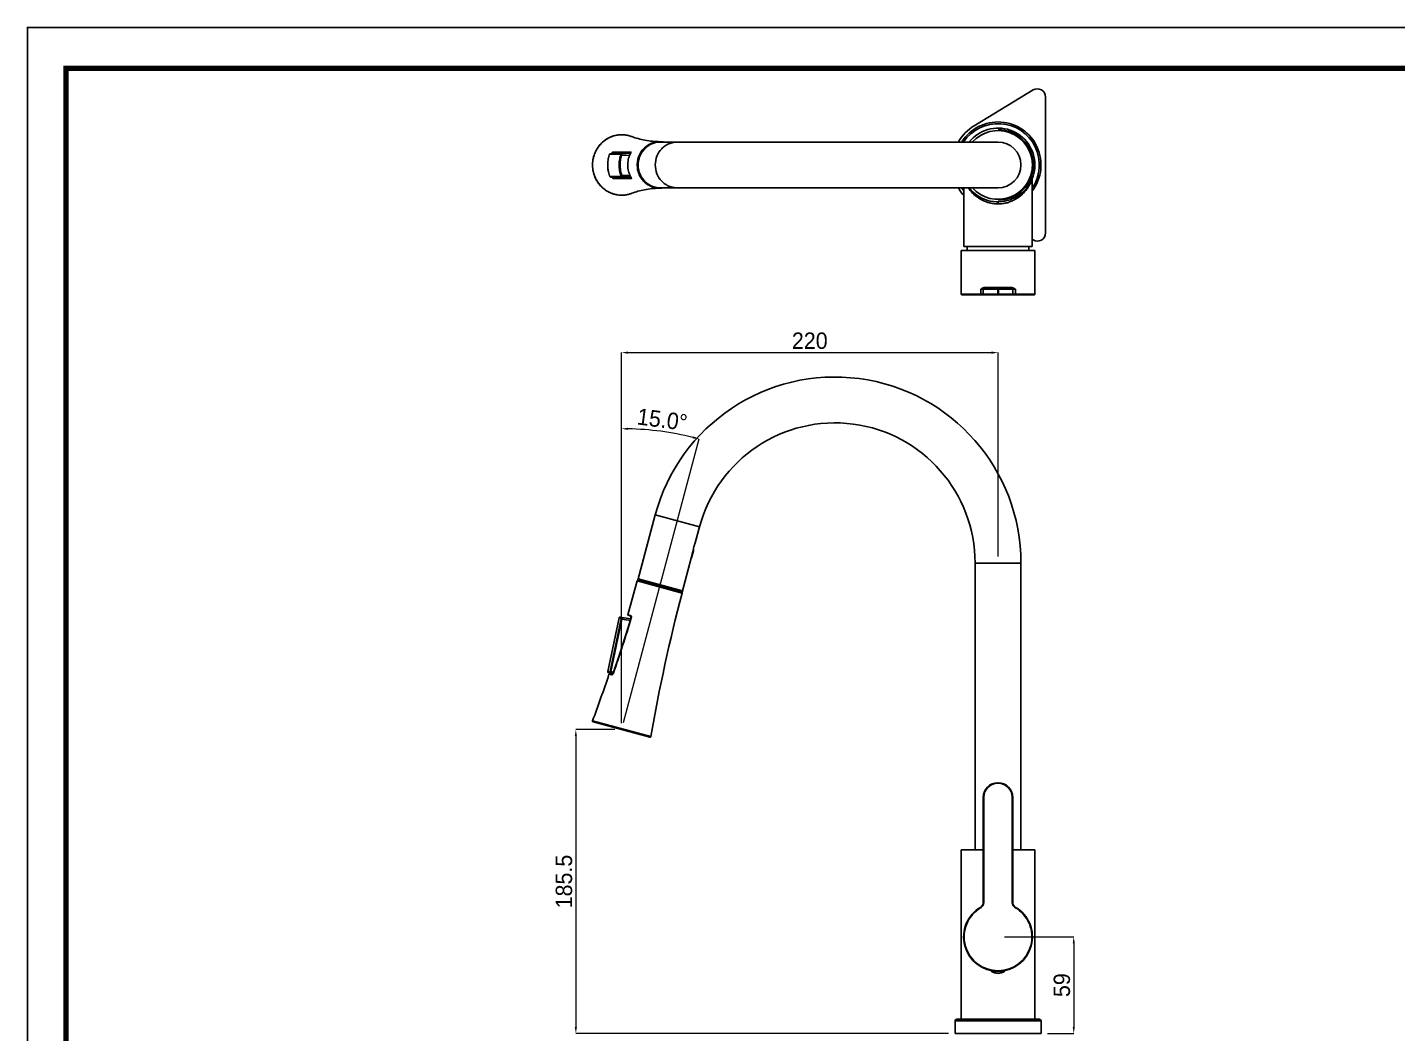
# Model space of a CAD drawing. Extents: x 28 to 1495, y -6 to 1069.
# Drawn here: x 28 to 865, y 455 to 1069 of the extents above; entities that cross this region are included whole.
import ezdxf

# ---------------------------------------------------------------- set-up
doc = ezdxf.new("R2010")
doc.units = 0
doc.header["$LTSCALE"] = 50
doc.header["$MEASUREMENT"] = 0
doc.header["$PDMODE"] = 3
doc.header["$PDSIZE"] = -10
doc.layers.get('0').update_dxf_attribs({"linetype": 'CONTINUOUS'})
doc.layers.get('DEFPOINTS').update_dxf_attribs({"linetype": 'CONTINUOUS'})
doc.styles.add('Daelim Dimension', font='H2GTRE.TTF')
doc.dimstyles.new('DEFAULT', dxfattribs={"dimscale": 2, "dimtxt": 2, "dimasz": 2, "dimexe": 0, "dimexo": 2, "dimgap": 1, "dimtad": 1, "dimdec": 1, "dimzin": 9, "dimdsep": 46, "dimtxsty": 'Daelim Dimension', "dimcen": 0.5, "dimclrd": 252, "dimclre": 252, "dimclrt": 3, "dimadec": 1, "dimazin": 0, "dimtfac": 1, "dimtdec": 1, "dimtix": 1, "dimtmove": 0, "dimatfit": 3, "dimfxl": 1, "dimtolj": 1, "dimtzin": 1, "dimlwd": 9, "dimlwe": 9, "dimarcsym": 0})

# ---------------------------------------------------------------- blocks, each defined once
blk = doc.blocks.new('*D28')
at = {"color": 5, "lineweight": 9, "ltscale": 0.5, "transparency": 16777216}
for p, q in [((386.64, 640.09), (362.75, 640.09)), ((362.75, 636.09), (362.75, 458.59)), ((590.36, 454.59), (362.75, 454.59))]:
    blk.add_line(p, q, dxfattribs=at)
at = {"color": 5, "ltscale": 0.5, "transparency": 16777216}
for points in [[(362.08, 636.09), (363.41, 636.09), (362.75, 640.09)], [(362.08, 458.59), (363.41, 458.59), (362.75, 454.59)]]:
    blk.add_solid(points, dxfattribs=at)
at = {"layer": 'DEFPOINTS', "color": 0, "ltscale": 0.5, "transparency": 16777216}
for p in [(390.64, 640.09), (362.75, 454.59), (594.36, 454.59)]:
    blk.add_point(p, dxfattribs=at)
at = {"color": 7, "ltscale": 0.5, "transparency": 16777216, "insert": (355.52, 547.34), "char_height": 10, "attachment_point": 5, "rotation": 90, "style": 'Daelim Dimension'}
blk.add_mtext('\\A1;185.5', dxfattribs=at)
blk = doc.blocks.new('*D29')
at = {"color": 5, "lineweight": 9, "ltscale": 0.5, "transparency": 16777216}
for p, q in [((390.64, 644.09), (390.64, 870.17)), ((394.64, 870.17), (616.61, 870.17)), ((620.61, 745.67), (620.61, 870.17))]:
    blk.add_line(p, q, dxfattribs=at)
at = {"color": 5, "ltscale": 0.5, "transparency": 16777216}
for points in [[(394.64, 870.83), (394.64, 869.5), (390.64, 870.17)], [(616.61, 870.83), (616.61, 869.5), (620.61, 870.17)]]:
    blk.add_solid(points, dxfattribs=at)
at = {"layer": 'DEFPOINTS', "color": 0, "ltscale": 0.5, "transparency": 16777216}
for p in [(620.61, 870.17), (620.61, 741.67), (390.64, 640.09)]:
    blk.add_point(p, dxfattribs=at)
at = {"color": 7, "ltscale": 0.5, "transparency": 16777216, "insert": (505.63, 877.39), "char_height": 10, "attachment_point": 5, "style": 'Daelim Dimension'}
blk.add_mtext('\\A1;220', dxfattribs=at)
blk = doc.blocks.new('*D33')
at = {"color": 5, "lineweight": 9, "ltscale": 0.5, "transparency": 16777216}
for p, q in [((624.61, 513.59), (666.87, 513.59)), ((666.87, 509.59), (666.87, 458.59)), ((650.86, 454.59), (666.87, 454.59))]:
    blk.add_line(p, q, dxfattribs=at)
at = {"color": 5, "ltscale": 0.5, "transparency": 16777216}
for points in [[(666.21, 509.59), (667.54, 509.59), (666.87, 513.59)], [(666.21, 458.59), (667.54, 458.59), (666.87, 454.59)]]:
    blk.add_solid(points, dxfattribs=at)
at = {"layer": 'DEFPOINTS', "color": 0, "ltscale": 0.5, "transparency": 16777216}
for p in [(620.61, 513.59), (646.86, 454.59), (666.87, 454.59)]:
    blk.add_point(p, dxfattribs=at)
at = {"color": 7, "ltscale": 0.5, "transparency": 16777216, "insert": (659.64, 484.09), "char_height": 10, "attachment_point": 5, "rotation": 90, "style": 'Daelim Dimension'}
blk.add_mtext('\\A1;59', dxfattribs=at)
blk = doc.blocks.new('*D26')
at = {"color": 5, "lineweight": 9, "ltscale": 0.5, "transparency": 16777216}
for p, q in [((390.64, 644.8), (390.64, 823.72)), ((391.82, 644.49), (438.17, 817.46))]:
    blk.add_line(p, q, dxfattribs=at)
blk.add_arc((390.64, 640.09), 183.62, 76.24815, 88.75185, dxfattribs=at)
at = {"color": 5, "ltscale": 0.5, "transparency": 16777216}
for points in [[(394.64, 823.01), (394.65, 824.34), (390.64, 823.72)], [(434.46, 819.1), (434.13, 817.81), (438.17, 817.46)]]:
    blk.add_solid(points, dxfattribs=at)
at = {"layer": 'DEFPOINTS', "color": 0, "ltscale": 0.5, "transparency": 16777216}
for p in [(422.53, 820.93), (390.64, 640.8), (390.64, 640.09), (390.64, 640.09), (390.78, 640.62)]:
    blk.add_point(p, dxfattribs=at)
at = {"color": 7, "ltscale": 0.5, "transparency": 16777216, "insert": (415.55, 829.3), "char_height": 10, "attachment_point": 5, "rotation": 352.5, "style": 'Daelim Dimension'}
blk.add_mtext('\\A1;15.0°', dxfattribs=at)

msp = doc.modelspace()

# ---------------------------------------------------------------- linework, layer by layer
at = {"color": 7, "linetype": 'Continuous'}
for p, q in [((606.07, 1008.66), (642.02, 1030.5)), ((649.61, 1026.23), (649.61, 943.23)), ((620.61, 998.73), (414.32, 998.73)), ((389.99, 991.91), (383.84, 991.57)), ((389.99, 991.91), (396.21, 991.88)), ((389.99, 991.91), (389.99, 991.91)), ((395.94, 991.28), (395.94, 991.28)), ((400.57, 984.74), (400.57, 984.71)), ((400.8, 984.73), (400.8, 984.73)), ((400.8, 984.73), (400.8, 984.73)), ((390.25, 977.21), (384.09, 977.32)), ((385.91, 976.83), (388.31, 976.88)), ((394.95, 976.9), (388.31, 976.88)), ((390.25, 977.21), (396.44, 977.18)), ((390.89, 977.29), (396.43, 977.19)), ((396.56, 976.9), (394.95, 976.9)), ((641.51, 976.15), (641.51, 935.03)), ((620.61, 970.73), (414.32, 970.73)), ((599.71, 970.73), (599.71, 935.03)), ((642.02, 938.96), (641.51, 939.26)), ((598.11, 905.83), (598.11, 932.53)), ((643.11, 932.53), (598.11, 932.53)), ((641.61, 932.53), (599.61, 932.53)), ((599.71, 935.03), (641.51, 935.03)), ((601.81, 932.53), (601.81, 935.03)), ((639.41, 932.53), (639.41, 935.03)), ((643.11, 905.83), (643.11, 932.53)), ((598.11, 905.83), (643.11, 905.83)), ((642.81, 905.53), (598.41, 905.53)), ((610.03, 908.83), (610.03, 905.83)), ((631.2, 908.83), (610.03, 908.83)), ((611.61, 905.83), (611.61, 908.83)), ((629.33, 909.33), (611.9, 909.33)), ((612.09, 909.83), (629.14, 909.83)), ((620.41, 909.33), (620.41, 905.53)), ((620.81, 905.53), (620.81, 909.33)), ((629.61, 908.83), (629.61, 905.83)), ((631.2, 905.83), (631.2, 908.83)), ((411.25, 771.07), (400.57, 731.23)), ((438.29, 763.83), (435.66, 754.01)), ((433.49, 744.98), (434.63, 749.23)), ((433.18, 744.75), (427.62, 723.98)), ((606.61, 566.59), (606.61, 741.67)), ((634.61, 566.59), (634.61, 741.67)), ((394.43, 710.21), (400.25, 730.8)), ((400.57, 731.23), (427.62, 723.98)), ((400.8, 732.08), (427.84, 724.83)), ((382.2, 675.49), (389.18, 708.29)), ((390.66, 708.56), (396.39, 707.76)), ((396.38, 707.73), (390.88, 708.5)), ((394.64, 709.84), (396.36, 709.38)), ((396.28, 708.37), (396.1, 707.8)), ((396.13, 709.44), (396.19, 709.4)), ((396.19, 709.4), (396.27, 709.26)), ((382.56, 674.9), (383.67, 674.58)), ((383.45, 674.64), (382.56, 674.9)), ((384.89, 673.63), (383.36, 674.04)), ((385.43, 674.08), (383.45, 674.64)), ((383.67, 674.58), (385.43, 674.08)), ((373.3, 644.74), (407.98, 635.45)), ((620.41, 607.59), (620.81, 607.59)), ((611.61, 534.37), (611.61, 598.79)), ((629.61, 598.79), (629.61, 534.37)), ((598.11, 566.59), (598.11, 463.29)), ((611.61, 566.59), (598.11, 566.59)), ((643.11, 566.59), (629.61, 566.59)), ((643.11, 566.59), (643.11, 463.29)), ((624.76, 492.59), (616.46, 492.59)), ((617.26, 492.51), (617.26, 492.86)), ((617.26, 492.51), (623.96, 492.51)), ((623.96, 492.51), (623.96, 492.88)), ((594.36, 462.29), (594.36, 454.59)), ((595.36, 463.29), (645.86, 463.29)), ((646.86, 462.29), (646.86, 454.59)), ((594.36, 454.59), (646.86, 454.59)), ((595.36, 454.49), (595.36, 454.59)), ((645.86, 454.49), (645.86, 454.59))]:
    msp.add_line(p, q, dxfattribs=at)
at = {"color": 9, "linetype": 'Continuous'}
for p, q in [((390.48, 1003.18), (390.45, 1003.17)), ((390.46, 1003.18), (390.45, 1003.17)), ((414.09, 998.93), (413.92, 998.93)), ((383.12, 990.71), (383.13, 990.72)), ((383.13, 990.71), (383.13, 990.72)), ((383.13, 990.71), (383.13, 990.72)), ((383.41, 991.24), (390.21, 991.21)), ((383.84, 991.57), (390.64, 991.54)), ((383.84, 991.57), (383.84, 991.57)), ((389.99, 991.91), (389.99, 991.91)), ((396.19, 991.83), (390.64, 991.54)), ((390.66, 990.53), (395.75, 990.8)), ((395.94, 991.28), (395.95, 991.28)), ((383.34, 978.15), (383.35, 978.15)), ((383.35, 978.15), (383.35, 978.15)), ((383.35, 978.15), (383.35, 978.15)), ((390.45, 977.6), (383.65, 977.63)), ((390.89, 977.29), (384.09, 977.32)), ((384.09, 977.32), (384.09, 977.32)), ((395.96, 978.2), (390.88, 978.29)), ((396.57, 976.86), (394.95, 976.86)), ((396.19, 977.71), (396.18, 977.71)), ((391.07, 966.28), (391.11, 966.28)), ((396.9, 967.4), (396.94, 967.41)), ((396.9, 967.4), (396.94, 967.41)), ((638.25, 970.09), (638.28, 970.13)), ((638.28, 970.08), (638.31, 970.13)), ((620.61, 962.23), (620.61, 960.93)), ((438.29, 763.83), (411.25, 771.07)), ((433.12, 744.77), (434.35, 749.33)), ((634.61, 741.67), (606.61, 741.67)), ((400.25, 730.8), (427.68, 723.45)), ((390.45, 707.59), (383.65, 675.6)), ((390.89, 707.49), (384.09, 675.5)), ((389.18, 708.29), (389.18, 708.29)), ((390.89, 707.49), (390.45, 707.59)), ((390.89, 707.49), (396.08, 706.76)), ((394.43, 710.21), (396.19, 709.74)), ((396.28, 708.37), (396.56, 708.29)), ((396.28, 708.37), (396.29, 708.37)), ((382.21, 675.48), (382.2, 675.49)), ((383.35, 675.16), (382.21, 675.48)), ((382.36, 675.44), (382.21, 675.48)), ((383.35, 675.16), (382.36, 675.44)), ((382.56, 674.9), (382.56, 674.9)), ((382.63, 674.88), (382.56, 674.9)), ((384.56, 673.42), (382.99, 673.84)), ((384.09, 675.5), (383.65, 675.6)), ((385.81, 675.01), (384.09, 675.5)), ((372.96, 645.4), (408.61, 635.85)), ((620.41, 607.59), (620.41, 607.29)), ((620.81, 607.29), (620.41, 607.29)), ((620.81, 607.29), (620.81, 607.59)), ((611.91, 598.79), (611.61, 598.79)), ((611.91, 598.79), (611.91, 534.37)), ((629.31, 534.37), (629.31, 598.79)), ((629.61, 598.79), (629.31, 598.79)), ((610.26, 531.51), (610.11, 531.77)), ((611.61, 534.37), (611.91, 534.37)), ((629.31, 534.37), (629.61, 534.37)), ((630.96, 531.51), (631.11, 531.77)), ((646.86, 462.29), (594.36, 462.29))]:
    msp.add_line(p, q, dxfattribs=at)
for q in [(390.64, 640.8), (390.78, 640.62)]:
    msp.add_line((390.64, 640.09), q)
at = {"ltscale": 0.5}
msp.add_lwpolyline([(27.78, -6.17), (1494.7, -6.17), (1494.7, 1068.67), (27.78, 1068.67)], close=True, dxfattribs=at)
at = {"color": 5, "linetype": 'ByBlock', "lineweight": 200, "const_width": 3.38}
msp.add_lwpolyline([(51.36, 39.86), (1470.96, 39.86), (1470.96, 1043.72), (51.36, 1043.72)], close=True, dxfattribs=at)
at = {"color": 7, "linetype": 'Continuous'}
for points in [[(383.84, 991.57), (383.8, 991.57), (383.64, 991.52), (383.51, 991.44), (383.42, 991.34), (383.33, 991.22), (383.25, 991.07), (383.17, 990.88), (383.12, 990.71)], [(396.35, 992.34), (396.35, 992.34), (396.34, 992.28), (396.31, 992.19), (396.27, 992.06), (396.22, 991.91), (396.15, 991.73), (396.06, 991.54), (395.96, 991.34), (395.94, 991.28)], [(400.57, 984.74), (400.57, 984.73), (400.57, 984.71)], [(383.34, 978.15), (383.4, 977.99), (383.49, 977.8), (383.57, 977.66), (383.66, 977.54), (383.75, 977.44), (383.88, 977.36), (384.04, 977.32), (384.09, 977.32)], [(396.18, 977.71), (396.2, 977.67), (396.3, 977.47), (396.39, 977.28), (396.47, 977.11), (396.54, 976.96), (396.58, 976.83), (396.61, 976.73), (396.62, 976.71)], [(641.6, 976.62), (641.54, 976.42), (641.52, 976.21), (641.51, 976.15)], [(396.56, 708.3), (393.15, 697.24), (389.47, 685.86), (385.63, 674.49)], [(396.27, 709.26), (396.33, 709.04), (396.35, 708.77), (396.31, 708.49), (396.28, 708.37)], [(396.36, 709.38), (396.44, 709.32), (396.53, 709.18), (396.6, 708.96), (396.62, 708.7), (396.59, 708.42), (396.56, 708.3)], [(384.85, 673.8), (384.72, 673.71), (384.7, 673.7)], [(385.16, 674.16), (385.02, 673.97), (384.85, 673.8)], [(385.63, 674.49), (385.6, 674.4), (385.47, 674.14), (385.31, 673.92), (385.15, 673.75), (385, 673.65), (384.91, 673.63), (384.9, 673.63)]]:
    msp.add_lwpolyline(points, dxfattribs=at)
for centre, radius, start, end in [((644.61, 1026.23), 5, 0, 121.28854), ((620.61, 984.73), 28, 121.28854, 149.91392), ((620.61, 984.73), 26.25, 322.88926, 147.6906), ((620.61, 984.73), 22.5, 218.63194, 141.36808), ((620.61, 984.73), 21, 221.86406, 138.13591), ((620.61, 984.73), 21.5, 270.00006, 89.99994), ((620.61, 984.73), 21, 270.00011, 89.99989), ((414.09, 985.64), 13.09, 95.30467, 96.18626), ((414.31, 985.7), 13.03, 96.29852, 97.18267), ((414.09, 985.65), 13.08, 90.00401, 95.30585), ((414.32, 985.65), 13.08, 90.99336, 96.29527), ((413.96, 985.69), 13.24, 88.3772, 89.43348), ((414.32, 985.64), 13.09, 89.99997, 90.99382), ((414.32, 985.7), 13.03, 90.00018, 90.9972), ((413.96, 985.6), 13.33, 80.7034, 88.37008), ((620.61, 984.73), 14, 270, 90), ((398.83, 984.91), 12.12, 143.34952, 144.9926), ((415.28, 984.73), 14.48, 180.0113, 192.08567), ((398.79, 984.51), 12.06, 217.21951, 219.30064), ((414.5, 984.22), 13.53, 233.21969, 235.12827), ((414.37, 983.98), 13.25, 247.3543, 249.8157), ((414.33, 983.88), 13.15, 249.80895, 262.38201), ((414.32, 983.82), 13.09, 262.40011, 268.9988), ((414.31, 983.76), 13.03, 262.80682, 263.74034), ((414.09, 983.82), 13.09, 263.80323, 264.73405), ((414.32, 983.81), 13.08, 263.7435, 269.00662), ((414.09, 983.8), 13.08, 264.73285, 269.99603), ((414.62, 916.81), 53.72, 90.56625, 91.08432), ((414.32, 983.82), 13.09, 269.00616, 269.99997), ((414.32, 983.76), 13.03, 269.00279, 269.99982), ((413.96, 983.78), 13.25, 270.56627, 271.08434), ((413.96, 983.76), 13.23, 271.0844, 271.63116), ((413.96, 983.85), 13.32, 271.63919, 279.02172), ((620.61, 984.73), 28, 210.08687, 221.69963), ((620.61, 984.73), 26.25, 212.30478, 217.09508), ((644.61, 943.23), 5, 238.71146, 0), ((598.41, 905.83), 0.3, 180, 270), ((612.11, 908.83), 0.5, 90, 180), ((611.91, 905.83), 0.3, 180, 270), ((629.11, 908.83), 0.5, 0, 90), ((629.31, 905.83), 0.3, 270, 0), ((642.81, 905.83), 0.3, 270, 0), ((520.99, 741.67), 113.62, 0, 165), ((520.99, 741.67), 85.62, 0, 165), ((433.2, 745.06), 0.3, 266.64984, 345), ((451.87, 747.77), 17.51, 173.9709, 174.1203), ((434.34, 749.31), 0.3, 345, 66.93599), ((400.73, 730.67), 0.5, 75, 164.85344), ((1394.27, 467.1), 1000, 165.14656, 170.28519), ((427.2, 723.58), 0.5, 345.14656, 75), ((394.72, 710.13), 0.3, 163.62752, 255), ((-565.01, 992.09), 1000, 339.71481, 341.44305), ((382.69, 675.38), 0.5, 167.9995, 253.99869), ((383.28, 673.75), 0.3, 75, 161.44305), ((373.43, 645.22), 0.5, 159.71481, 255), ((408.11, 635.93), 0.5, 255, 350.28519), ((620.41, 598.79), 8.8, 90, 180), ((620.81, 598.79), 8.8, 0, 90), ((620.61, 513.59), 21, 120.00005, 60.01983), ((608.61, 534.37), 3, 300, 0), ((632.61, 534.37), 3, 180, 240), ((620.61, 498.56), 7.27, 235.21336, 304.78664), ((595.36, 462.29), 1, 90, 180), ((645.86, 462.29), 1, 0, 90)]:
    msp.add_arc(centre, radius, start, end, dxfattribs=at)
at = {"color": 9, "linetype": 'Continuous'}
for centre, radius, start, end in [((620.61, 984.73), 25.25, 325.97321, 146.26979), ((390.78, 985.96), 17.21, 90.4803, 91.02846), ((390.78, 985.97), 17.21, 86.49571, 90.47761), ((390.78, 985.92), 17.26, 81.49236, 86.49678), ((390.78, 985.91), 17.27, 76.84198, 81.4871), ((390.76, 985.84), 17.34, 72.08213, 76.84139), ((390.74, 985.78), 17.4, 69.14872, 72.08035), ((413.96, 985.68), 13.25, 90.19125, 91.08433), ((383.87, 991.09), 0.477, 105.22183, 111.86745), ((383.87, 991.09), 0.48, 93.1397, 105.26204), ((384.1, 977.79), 0.476, 249.41552, 256.33395), ((384.1, 977.8), 0.48, 256.30307, 268.99796), ((390.82, 983.65), 17.38, 250.5506, 252.03284), ((390.81, 983.62), 17.34, 252.03361, 258.5885), ((390.79, 983.53), 17.25, 258.59281, 261.3727), ((390.79, 983.54), 17.26, 261.37627, 266.97149), ((390.79, 983.49), 17.21, 266.97108, 270.47816), ((390.78, 983.49), 17.21, 270.4803, 270.96624), ((390.78, 983.53), 17.25, 271.09236, 283.77953), ((390.75, 983.64), 17.37, 283.78006, 289.63715), ((390.74, 983.68), 17.4, 289.63744, 290.71889), ((413.96, 983.74), 13.21, 268.47244, 270.19061), ((413.96, 983.78), 13.25, 270.19124, 270.56627), ((620.61, 984.73), 25.25, 213.72094, 214.05238), ((622.1, 984.15), 23.76, 214.40224, 216.18288), ((-452.72, 964.36), 887.1, 340.92637, 343.22156), ((395.59, 708.92), 1.08, 21.81118, 25.5751), ((394.87, 708.81), 1.82, 343.18992, 348.15582), ((620.41, 598.79), 8.5, 90, 180), ((620.81, 598.79), 8.5, 0, 90), ((620.61, 513.59), 20.7, 120, 60), ((608.61, 534.37), 3.3, 300, 360), ((632.61, 534.37), 3.3, 180, 240)]:
    msp.add_arc(centre, radius, start, end, dxfattribs=at)
at = {"color": 7, "linetype": 'Continuous'}
for points, knots in [([(391.1, 966.28), (389.93, 966.26), (388.17, 966.4), (385.9, 966.95), (383.68, 967.72), (381.06, 969.11), (378.76, 970.99), (377.17, 972.75), (375.74, 974.67), (374.31, 977.32), (373.23, 980.78), (372.82, 984.39), (373.1, 988.01), (374.06, 991.51), (375.39, 994.21), (376.75, 996.18), (378.28, 998), (380.51, 999.97), (383.08, 1001.45), (385.27, 1002.31), (387.52, 1002.94), (389.28, 1003.16), (390.45, 1003.18)], [0, 0, 0, 0, 0.061469, 0.092285, 0.123154, 0.185037, 0.247285, 0.278596, 0.310007, 0.373026, 0.436335, 0.499809, 0.563296, 0.626647, 0.689728, 0.721174, 0.752522, 0.814843, 0.876789, 0.907683, 0.938516, 1, 1, 1, 1]), ([(390.45, 1003.18), (391.55, 1003.2), (393.76, 1003.03), (395.91, 1002.44), (396.94, 1002.04)], [0, 0, 0, 0, 0.499507, 1, 1, 1, 1]), ([(414.09, 998.93), (411.04, 998.96), (406.54, 999.39), (400.84, 1000.7), (398.19, 1001.57), (396.94, 1002.04)], [0, 0, 0, 0, 0.522913, 0.770214, 1, 1, 1, 1]), ([(412.68, 998.65), (411.86, 998.56), (410.23, 998.23), (407.92, 997.27), (405.81, 995.9), (403.99, 994.15), (402.5, 992.09), (401.4, 989.78), (400.72, 987.31), (400.57, 985.6), (400.57, 984.74)], [0, 0, 0, 0, 0.122847, 0.246123, 0.37004, 0.494723, 0.620189, 0.746351, 0.873036, 1, 1, 1, 1]), ([(400.8, 984.73), (400.8, 985.64), (400.97, 987.45), (401.72, 990.06), (402.95, 992.48), (404.61, 994.6), (406.64, 996.36), (408.95, 997.67), (411.47, 998.5), (413.22, 998.71), (414.09, 998.73)], [0, 0, 0, 0, 0.127092, 0.253872, 0.380072, 0.505509, 0.630111, 0.753929, 0.877131, 1, 1, 1, 1]), ([(412.69, 998.63), (411.07, 998.42), (407.87, 997.39), (403.95, 994.19), (401.39, 989.79), (400.8, 986.41), (400.8, 984.73)], [0, 0, 0, 0, 0.246068, 0.494683, 0.746319, 1, 1, 1, 1]), ([(383.12, 990.71), (382.79, 989.7), (382.31, 987.61), (382.11, 984.41), (382.43, 981.22), (382.98, 979.15), (383.34, 978.15)], [0, 0, 0, 0, 0.249827, 0.500102, 0.750324, 1, 1, 1, 1]), ([(385.64, 992.13), (386.57, 992.13), (390.13, 992.15), (393.68, 992.16), (396.31, 992.16)], [0, 0, 0, 0, 0.261311, 1, 1, 1, 1]), ([(387.94, 992.14), (387.91, 992.13), (387.85, 992.08), (387.71, 991.96), (387.61, 991.85), (387.55, 991.78)], [0, 0, 0, 0, 0.194457, 0.432031, 1, 1, 1, 1]), ([(396.18, 977.71), (395.62, 978.74), (394.76, 980.95), (394.29, 984.46), (394.64, 987.99), (395.42, 990.23), (395.94, 991.28)], [0, 0, 0, 0, 0.249452, 0.499866, 0.750351, 1, 1, 1, 1]), ([(400.57, 984.71), (400.57, 983.86), (400.72, 982.15), (401.4, 979.68), (402.5, 977.37), (403.99, 975.31), (405.81, 973.56), (407.92, 972.19), (410.23, 971.23), (411.86, 970.89), (412.68, 970.81)], [0, 0, 0, 0, 0.126964, 0.253648, 0.379811, 0.505275, 0.629958, 0.753876, 0.877152, 1, 1, 1, 1]), ([(400.8, 984.73), (400.8, 983.05), (401.39, 979.67), (403.95, 975.27), (407.86, 972.07), (411.07, 971.04), (412.68, 970.83)], [0, 0, 0, 0, 0.25368, 0.505316, 0.753932, 1, 1, 1, 1]), ([(388.32, 976.84), (388.12, 976.84), (387.32, 976.84), (386.51, 976.83), (385.91, 976.83)], [0, 0, 0, 0, 0.247696, 1, 1, 1, 1]), ([(387.82, 977.25), (387.86, 977.2), (387.95, 977.11), (388.08, 976.99), (388.2, 976.91), (388.27, 976.88), (388.31, 976.88)], [0, 0, 0, 0, 0.332803, 0.621933, 0.849116, 1, 1, 1, 1]), ([(394.95, 976.86), (394.41, 976.86), (392.2, 976.85), (389.99, 976.85), (388.32, 976.84)], [0, 0, 0, 0, 0.242984, 1, 1, 1, 1]), ([(406.4, 973.38), (406.21, 973.52), (405.46, 974.11), (404.77, 974.79), (404.3, 975.33)], [0, 0, 0, 0, 0.249498, 1, 1, 1, 1]), ([(409.27, 971.74), (409.05, 971.83), (408.18, 972.22), (407.35, 972.71), (406.77, 973.11)], [0, 0, 0, 0, 0.249622, 1, 1, 1, 1]), ([(396.94, 967.41), (396.01, 967.06), (394.08, 966.51), (392.09, 966.3), (391.1, 966.28)], [0, 0, 0, 0, 0.500499, 1, 1, 1, 1]), ([(396.94, 967.41), (398.16, 967.88), (400.73, 968.72), (406.26, 970.02), (410.64, 970.47), (413.61, 970.52)], [0, 0, 0, 0, 0.229909, 0.477064, 1, 1, 1, 1]), ([(610.03, 908.83), (610.33, 909.07), (610.94, 909.54), (611.7, 909.83), (612.09, 909.83)], [0, 0, 0, 0, 0.502799, 1, 1, 1, 1]), ([(610.03, 908.83), (610.35, 908.93), (610.82, 909.09), (611.44, 909.28), (611.74, 909.33), (611.9, 909.33)], [0, 0, 0, 0, 0.525262, 0.766392, 1, 1, 1, 1]), ([(610.17, 905.53), (610.12, 905.53), (610.06, 905.61), (610.03, 905.72), (610.03, 905.79), (610.03, 905.83)], [0, 0, 0, 0, 0.379621, 0.670854, 1, 1, 1, 1]), ([(611.97, 909.37), (611.96, 909.36), (611.94, 909.34), (611.92, 909.33), (611.9, 909.33)], [0, 0, 0, 0, 0.291559, 1, 1, 1, 1]), ([(612.09, 909.83), (612.09, 909.74), (612.07, 909.59), (612.03, 909.45), (611.99, 909.39)], [0, 0, 0, 0, 0.564074, 1, 1, 1, 1]), ([(629.24, 909.39), (629.2, 909.45), (629.16, 909.6), (629.14, 909.74), (629.14, 909.83)], [0, 0, 0, 0, 0.436973, 1, 1, 1, 1]), ([(629.14, 909.83), (629.53, 909.83), (630.29, 909.54), (630.89, 909.07), (631.2, 908.83)], [0, 0, 0, 0, 0.497201, 1, 1, 1, 1]), ([(629.33, 909.33), (629.32, 909.33), (629.28, 909.34), (629.26, 909.37), (629.24, 909.39)], [0, 0, 0, 0, 0.210699, 1, 1, 1, 1]), ([(629.84, 909.25), (630.06, 909.2), (630.51, 909.05), (630.97, 908.9), (631.2, 908.83)], [0, 0, 0, 0, 0.479129, 1, 1, 1, 1]), ([(631.06, 905.53), (631.11, 905.53), (631.17, 905.61), (631.19, 905.72), (631.2, 905.79), (631.2, 905.83)], [0, 0, 0, 0, 0.379621, 0.670854, 1, 1, 1, 1]), ([(434.46, 749.61), (434.55, 750.47), (434.85, 751.98), (435.39, 753.41), (435.66, 754.01)], [0, 0, 0, 0, 0.572674, 1, 1, 1, 1]), ([(389.18, 708.29), (389.19, 708.35), (389.25, 708.48), (389.39, 708.61), (389.54, 708.67), (389.66, 708.69), (389.75, 708.68), (389.83, 708.67), (389.93, 708.66), (390.07, 708.64), (390.24, 708.62), (390.44, 708.59), (390.58, 708.57), (390.66, 708.56)], [0, 0, 0, 0, 0.118579, 0.236304, 0.346724, 0.404348, 0.452509, 0.495823, 0.556959, 0.637753, 0.73855, 0.859346, 1, 1, 1, 1])]:
    msp.add_open_spline(points, degree=3, knots=knots, dxfattribs=at)
at = {"color": 9, "linetype": 'Continuous'}
for points, knots in [([(390.45, 1003.17), (389.41, 1003.15), (387.33, 1002.93), (384.33, 1002.03), (381.52, 1000.6), (379, 998.69), (376.84, 996.36), (375.1, 993.68), (373.83, 990.72), (373.09, 987.59), (372.88, 984.36), (373.21, 981.15), (374.08, 978.05), (375.45, 975.14), (377.29, 972.53), (379.54, 970.29), (382.14, 968.49), (384.05, 967.61), (385.03, 967.27)], [0, 0, 0, 0, 0.061314, 0.122769, 0.184481, 0.246528, 0.308948, 0.371734, 0.434834, 0.498161, 0.561601, 0.625027, 0.688312, 0.751347, 0.814053, 0.876388, 0.938354, 1, 1, 1, 1]), ([(413.71, 998.93), (412.83, 998.91), (411.06, 998.7), (408.51, 997.86), (406.17, 996.53), (404.13, 994.75), (402.45, 992.61), (401.2, 990.17), (400.43, 987.53), (400.16, 984.78), (400.41, 982.03), (401.16, 979.39), (402.39, 976.94), (404.05, 974.78), (406.09, 972.99), (408.42, 971.64), (410.96, 970.78), (412.73, 970.56), (413.61, 970.53)], [0, 0, 0, 0, 0.061427, 0.123024, 0.18493, 0.247225, 0.309937, 0.37303, 0.436413, 0.499954, 0.563498, 0.62689, 0.689996, 0.752723, 0.815034, 0.876954, 0.938559, 1, 1, 1, 1]), ([(411.25, 984.73), (411.25, 986.55), (411.94, 990.2), (414.45, 994.1), (417.2, 996.44), (419.55, 997.74), (422.11, 998.55), (423.88, 998.73), (424.77, 998.73)], [0, 0, 0, 0, 0.253363, 0.5044, 0.629275, 0.753364, 0.876847, 1, 1, 1, 1]), ([(382.21, 984.41), (382.19, 985.48), (382.32, 987.61), (382.8, 989.7), (383.13, 990.71)], [0, 0, 0, 0, 0.500471, 1, 1, 1, 1]), ([(383.41, 991.24), (383.4, 991.24), (383.38, 991.23), (383.35, 991.19), (383.31, 991.14), (383.27, 991.07), (383.23, 991), (383.18, 990.88), (383.15, 990.78), (383.13, 990.72)], [0, 0, 0, 0, 0.045953, 0.121389, 0.225252, 0.353681, 0.501558, 0.66216, 1, 1, 1, 1]), ([(383.69, 991.53), (383.62, 991.51), (383.5, 991.43), (383.43, 991.3), (383.41, 991.24)], [0, 0, 0, 0, 0.515525, 1, 1, 1, 1]), ([(385.39, 992.58), (385.36, 992.58), (385.29, 992.55), (385.14, 992.46), (384.95, 992.27), (384.71, 991.97), (384.57, 991.73), (384.5, 991.61)], [0, 0, 0, 0, 0.06405, 0.15041, 0.383948, 0.675859, 1, 1, 1, 1]), ([(385.64, 992.13), (385.62, 992.13), (385.58, 992.12), (385.48, 992.08), (385.35, 991.98), (385.18, 991.83), (385.07, 991.71), (385.02, 991.64)], [0, 0, 0, 0, 0.068906, 0.159469, 0.392704, 0.679155, 1, 1, 1, 1]), ([(385.39, 992.58), (385.36, 992.53), (385.34, 992.42), (385.38, 992.27), (385.49, 992.16), (385.59, 992.13), (385.64, 992.13)], [0, 0, 0, 0, 0.254623, 0.509025, 0.757429, 1, 1, 1, 1]), ([(396.32, 992.63), (395.45, 992.62), (391.81, 992.61), (388.16, 992.59), (385.39, 992.58)], [0, 0, 0, 0, 0.238267, 1, 1, 1, 1]), ([(390.13, 990.69), (389.8, 989.67), (389.3, 987.59), (389.16, 985.45), (389.18, 984.38)], [0, 0, 0, 0, 0.499888, 1, 1, 1, 1]), ([(390.88, 978.29), (390.52, 979.26), (389.97, 981.27), (389.65, 984.39), (389.86, 987.51), (390.34, 989.54), (390.66, 990.53)], [0, 0, 0, 0, 0.249896, 0.499946, 0.750024, 1, 1, 1, 1]), ([(390.21, 991.21), (390.21, 991.21), (390.22, 991.21), (390.23, 991.2), (390.23, 991.18), (390.23, 991.16), (390.23, 991.14), (390.23, 991.1), (390.22, 991.04), (390.21, 990.96), (390.19, 990.87), (390.16, 990.78), (390.14, 990.72), (390.13, 990.69)], [0, 0, 0, 0, 0.018352, 0.039197, 0.066446, 0.101477, 0.144516, 0.195363, 0.319034, 0.467975, 0.635072, 0.81434, 1, 1, 1, 1]), ([(390.66, 990.53), (390.61, 990.55), (390.49, 990.58), (390.36, 990.63), (390.26, 990.65), (390.2, 990.67), (390.16, 990.68), (390.14, 990.68), (390.13, 990.69)], [0, 0, 0, 0, 0.323113, 0.640167, 0.772947, 0.879183, 0.954649, 1, 1, 1, 1]), ([(390.64, 991.54), (390.59, 991.53), (390.49, 991.51), (390.37, 991.44), (390.27, 991.34), (390.22, 991.25), (390.21, 991.21)], [0, 0, 0, 0, 0.252245, 0.510113, 0.762705, 1, 1, 1, 1]), ([(390.64, 991.54), (390.65, 991.54), (390.66, 991.53), (390.67, 991.52), (390.69, 991.49), (390.7, 991.46), (390.71, 991.41), (390.71, 991.34), (390.72, 991.23), (390.72, 991.08), (390.71, 990.91), (390.69, 990.72), (390.67, 990.59), (390.66, 990.53)], [0, 0, 0, 0, 0.016553, 0.036808, 0.063629, 0.098127, 0.140536, 0.190761, 0.313104, 0.461016, 0.628936, 0.810875, 1, 1, 1, 1]), ([(395.95, 991.28), (395.43, 990.23), (394.65, 988), (394.3, 984.46), (394.78, 980.94), (395.64, 978.74), (396.19, 977.71)], [0, 0, 0, 0, 0.249634, 0.50014, 0.750571, 1, 1, 1, 1]), ([(396.35, 992.23), (396.3, 992.08), (396.17, 991.76), (396.03, 991.45), (395.95, 991.28)], [0, 0, 0, 0, 0.458844, 1, 1, 1, 1]), ([(396.32, 992.63), (396.29, 992.57), (396.26, 992.45), (396.3, 992.33), (396.34, 992.28)], [0, 0, 0, 0, 0.500751, 1, 1, 1, 1]), ([(396.32, 992.63), (396.33, 992.63), (396.36, 992.62), (396.39, 992.6), (396.4, 992.56), (396.41, 992.49), (396.39, 992.37), (396.36, 992.28), (396.35, 992.23)], [0, 0, 0, 0, 0.077267, 0.149534, 0.233531, 0.339166, 0.623949, 1, 1, 1, 1]), ([(383.35, 978.15), (382.99, 979.15), (382.44, 981.22), (382.23, 983.35), (382.21, 984.41)], [0, 0, 0, 0, 0.499426, 1, 1, 1, 1]), ([(389.18, 984.38), (389.2, 983.31), (389.42, 981.18), (389.98, 979.11), (390.35, 978.11)], [0, 0, 0, 0, 0.500165, 1, 1, 1, 1]), ([(424.77, 970.73), (423.88, 970.73), (422.11, 970.91), (419.55, 971.71), (417.2, 973.02), (414.45, 975.36), (411.94, 979.25), (411.25, 982.91), (411.25, 984.73)], [0, 0, 0, 0, 0.123153, 0.246636, 0.370725, 0.4956, 0.746637, 1, 1, 1, 1]), ([(383.65, 977.63), (383.64, 977.63), (383.61, 977.64), (383.58, 977.68), (383.55, 977.73), (383.51, 977.79), (383.47, 977.87), (383.41, 977.99), (383.37, 978.08), (383.35, 978.15)], [0, 0, 0, 0, 0.046357, 0.122436, 0.226803, 0.355489, 0.50333, 0.663608, 1, 1, 1, 1]), ([(383.93, 977.35), (383.87, 977.37), (383.75, 977.45), (383.67, 977.57), (383.65, 977.63)], [0, 0, 0, 0, 0.515636, 1, 1, 1, 1]), ([(385.67, 976.38), (385.64, 976.37), (385.58, 976.4), (385.48, 976.45), (385.37, 976.54), (385.2, 976.7), (384.99, 976.95), (384.83, 977.18), (384.76, 977.3)], [0, 0, 0, 0, 0.063783, 0.151072, 0.258706, 0.384731, 0.676443, 1, 1, 1, 1]), ([(385.28, 977.29), (385.34, 977.23), (385.45, 977.11), (385.62, 976.97), (385.75, 976.88), (385.85, 976.84), (385.89, 976.83), (385.91, 976.83)], [0, 0, 0, 0, 0.320585, 0.606792, 0.840154, 0.930943, 1, 1, 1, 1]), ([(385.67, 976.38), (385.65, 976.42), (385.62, 976.53), (385.65, 976.68), (385.76, 976.8), (385.86, 976.83), (385.91, 976.83)], [0, 0, 0, 0, 0.254383, 0.508855, 0.757473, 1, 1, 1, 1]), ([(385.67, 976.38), (386.63, 976.38), (390.27, 976.39), (393.92, 976.39), (396.61, 976.39)], [0, 0, 0, 0, 0.261492, 1, 1, 1, 1]), ([(390.88, 978.29), (390.82, 978.27), (390.71, 978.22), (390.58, 978.18), (390.48, 978.15), (390.42, 978.13), (390.38, 978.12), (390.36, 978.11), (390.35, 978.11)], [0, 0, 0, 0, 0.323625, 0.64081, 0.773502, 0.879569, 0.954827, 1, 1, 1, 1]), ([(390.45, 977.6), (390.45, 977.6), (390.46, 977.6), (390.47, 977.61), (390.47, 977.62), (390.47, 977.64), (390.47, 977.67), (390.47, 977.71), (390.46, 977.76), (390.44, 977.84), (390.42, 977.93), (390.39, 978.02), (390.36, 978.08), (390.35, 978.11)], [0, 0, 0, 0, 0.018242, 0.038592, 0.065254, 0.099744, 0.142334, 0.192837, 0.316167, 0.465234, 0.632882, 0.813077, 1, 1, 1, 1]), ([(390.89, 977.29), (390.84, 977.29), (390.75, 977.3), (390.61, 977.37), (390.51, 977.47), (390.46, 977.56), (390.45, 977.6)], [0, 0, 0, 0, 0.252344, 0.510192, 0.762724, 1, 1, 1, 1]), ([(390.88, 978.29), (390.89, 978.22), (390.91, 978.1), (390.94, 977.91), (390.95, 977.74), (390.96, 977.59), (390.96, 977.48), (390.95, 977.41), (390.95, 977.37), (390.94, 977.33), (390.92, 977.31), (390.91, 977.29), (390.9, 977.29), (390.89, 977.29)], [0, 0, 0, 0, 0.190469, 0.373359, 0.541801, 0.689788, 0.811744, 0.861613, 0.903567, 0.937533, 0.963795, 0.983577, 1, 1, 1, 1]), ([(396.62, 976.78), (396.57, 976.93), (396.43, 977.24), (396.28, 977.54), (396.19, 977.71)], [0, 0, 0, 0, 0.457772, 1, 1, 1, 1]), ([(396.61, 976.39), (396.58, 976.44), (396.54, 976.56), (396.58, 976.69), (396.61, 976.74)], [0, 0, 0, 0, 0.500014, 1, 1, 1, 1]), ([(396.61, 976.39), (396.62, 976.39), (396.64, 976.4), (396.67, 976.42), (396.68, 976.46), (396.69, 976.53), (396.67, 976.64), (396.64, 976.73), (396.62, 976.78)], [0, 0, 0, 0, 0.078356, 0.150114, 0.232863, 0.337456, 0.621785, 1, 1, 1, 1]), ([(638.31, 970.13), (638.54, 970.45), (638.99, 971.1), (639.6, 972.08), (640.14, 973.03), (640.59, 973.94), (640.91, 974.64), (641.13, 975.15), (641.26, 975.48), (641.36, 975.74), (641.43, 975.93), (641.47, 976.04), (641.5, 976.1), (641.51, 976.13), (641.51, 976.15)], [0, 0, 0, 0, 0.176441, 0.345606, 0.505929, 0.65476, 0.787718, 0.846143, 0.897576, 0.940274, 0.972499, 0.984228, 0.992825, 1, 1, 1, 1]), ([(602.92, 970.13), (603.81, 968.91), (605.92, 966.54), (609.2, 964.11), (612.31, 962.56), (614.93, 961.64), (617.72, 961.06), (619.64, 960.93), (620.61, 960.93)], [0, 0, 0, 0, 0.218128, 0.458358, 0.587022, 0.720991, 0.859216, 1, 1, 1, 1]), ([(620.61, 960.93), (621.58, 960.93), (623.5, 961.06), (626.29, 961.64), (628.89, 962.55), (632, 964.09), (635.27, 966.51), (637.39, 968.88), (638.28, 970.08)], [0, 0, 0, 0, 0.14071, 0.278878, 0.412813, 0.541468, 0.781742, 1, 1, 1, 1]), ([(389.18, 708.29), (389.19, 708.28), (389.22, 708.28), (389.29, 708.27), (389.38, 708.25), (389.51, 708.23), (389.68, 708.21), (389.96, 708.16), (390.19, 708.13), (390.35, 708.11)], [0, 0, 0, 0, 0.026541, 0.081523, 0.164858, 0.276409, 0.415976, 0.58334, 1, 1, 1, 1]), ([(390.88, 708.5), (390.72, 708.53), (390.5, 708.56), (390.22, 708.6), (390.08, 708.62), (389.99, 708.64), (389.93, 708.65), (389.88, 708.65), (389.83, 708.66), (389.8, 708.67), (389.77, 708.67), (389.75, 708.67), (389.74, 708.68), (389.74, 708.68), (389.73, 708.68), (389.75, 708.68), (389.76, 708.68), (389.78, 708.68), (389.81, 708.67), (389.85, 708.67), (389.89, 708.66), (389.95, 708.66), (390.01, 708.65), (390.11, 708.63), (390.25, 708.62), (390.45, 708.59), (390.59, 708.57), (390.66, 708.56)], [0, 0, 0, 0, 0.229819, 0.322131, 0.399106, 0.431805, 0.460627, 0.485558, 0.506586, 0.523705, 0.536909, 0.546192, 0.549363, 0.551553, 0.553022, 0.555579, 0.562046, 0.572434, 0.586741, 0.604965, 0.627099, 0.65313, 0.683049, 0.716844, 0.796011, 0.890467, 1, 1, 1, 1]), ([(390.88, 708.5), (390.83, 708.51), (390.7, 708.5), (390.54, 708.42), (390.41, 708.28), (390.36, 708.16), (390.35, 708.11)], [0, 0, 0, 0, 0.233903, 0.489705, 0.751893, 1, 1, 1, 1]), ([(390.45, 707.59), (390.46, 707.65), (390.47, 707.75), (390.47, 707.87), (390.46, 707.95), (390.44, 708.01), (390.42, 708.06), (390.39, 708.09), (390.36, 708.1), (390.35, 708.11)], [0, 0, 0, 0, 0.352586, 0.510681, 0.649364, 0.76545, 0.859556, 0.935376, 1, 1, 1, 1]), ([(390.88, 708.5), (390.89, 708.5), (390.91, 708.48), (390.93, 708.45), (390.94, 708.42), (390.95, 708.37), (390.96, 708.3), (390.96, 708.19), (390.96, 708.04), (390.95, 707.87), (390.92, 707.68), (390.9, 707.56), (390.89, 707.49)], [0, 0, 0, 0, 0.03777, 0.065451, 0.100396, 0.142868, 0.192857, 0.314236, 0.461187, 0.628685, 0.810716, 1, 1, 1, 1]), ([(396.32, 709.34), (396.3, 709.35), (396.24, 709.39), (396.18, 709.42), (396.13, 709.44)], [0, 0, 0, 0, 0.259244, 1, 1, 1, 1]), ([(396.19, 709.74), (396.18, 709.7), (396.17, 709.62), (396.2, 709.5), (396.27, 709.41), (396.33, 709.38), (396.36, 709.38)], [0, 0, 0, 0, 0.279075, 0.55342, 0.79624, 1, 1, 1, 1]), ([(396.49, 709.51), (396.45, 709.57), (396.36, 709.66), (396.25, 709.72), (396.19, 709.74)], [0, 0, 0, 0, 0.532915, 1, 1, 1, 1]), ([(396.46, 709.18), (396.45, 709.2), (396.41, 709.26), (396.36, 709.31), (396.32, 709.34)], [0, 0, 0, 0, 0.263491, 1, 1, 1, 1]), ([(396.62, 708.62), (396.62, 708.68), (396.6, 708.87), (396.54, 709.07), (396.46, 709.18)], [0, 0, 0, 0, 0.280596, 1, 1, 1, 1]), ([(396.56, 709.38), (396.56, 709.39), (396.54, 709.44), (396.51, 709.48), (396.49, 709.51)], [0, 0, 0, 0, 0.259993, 1, 1, 1, 1]), ([(396.61, 708.28), (396.6, 708.28), (396.59, 708.29), (396.57, 708.29), (396.57, 708.29), (396.56, 708.3), (396.56, 708.3), (396.56, 708.3)], [0, 0, 0, 0, 0.427305, 0.742347, 0.854723, 0.9354, 1, 1, 1, 1]), ([(396.65, 708.43), (396.67, 708.51), (396.71, 708.81), (396.67, 709.12), (396.59, 709.32)], [0, 0, 0, 0, 0.27998, 1, 1, 1, 1]), ([(383.67, 674.58), (383.62, 674.6), (383.51, 674.65), (383.39, 674.8), (383.33, 674.98), (383.34, 675.1), (383.35, 675.16)], [0, 0, 0, 0, 0.233922, 0.489699, 0.751867, 1, 1, 1, 1]), ([(383.65, 675.6), (383.63, 675.53), (383.61, 675.44), (383.55, 675.33), (383.51, 675.26), (383.47, 675.21), (383.43, 675.18), (383.39, 675.16), (383.36, 675.16), (383.35, 675.16)], [0, 0, 0, 0, 0.352875, 0.510997, 0.649637, 0.765627, 0.859616, 0.935355, 1, 1, 1, 1]), ([(384.09, 675.5), (384.08, 675.44), (384.04, 675.31), (383.99, 675.14), (383.93, 674.97), (383.87, 674.84), (383.82, 674.74), (383.78, 674.67), (383.76, 674.64), (383.73, 674.61), (383.71, 674.59), (383.68, 674.58), (383.67, 674.58)], [0, 0, 0, 0, 0.189546, 0.371761, 0.539345, 0.686284, 0.807573, 0.857491, 0.899879, 0.934732, 0.962321, 1, 1, 1, 1]), ([(384.89, 673.63), (384.86, 673.63), (384.8, 673.64), (384.69, 673.61), (384.61, 673.53), (384.57, 673.46), (384.56, 673.42)], [0, 0, 0, 0, 0.208853, 0.452688, 0.72374, 1, 1, 1, 1]), ([(384.97, 673.52), (384.9, 673.48), (384.77, 673.41), (384.62, 673.41), (384.56, 673.42)], [0, 0, 0, 0, 0.55396, 1, 1, 1, 1]), ([(384.88, 673.69), (384.86, 673.69), (384.79, 673.67), (384.71, 673.68), (384.66, 673.69)], [0, 0, 0, 0, 0.266907, 1, 1, 1, 1]), ([(385.42, 674.07), (385.38, 674.02), (385.23, 673.86), (385.03, 673.73), (384.88, 673.69)], [0, 0, 0, 0, 0.291934, 1, 1, 1, 1]), ([(385.05, 673.57), (385.04, 673.57), (385.02, 673.55), (384.99, 673.53), (384.97, 673.52)], [0, 0, 0, 0, 0.25702, 1, 1, 1, 1]), ([(385.67, 674.47), (385.64, 674.37), (385.56, 674.19), (385.37, 673.87), (385.18, 673.67), (385.05, 673.57)], [0, 0, 0, 0, 0.280416, 0.546729, 1, 1, 1, 1]), ([(385.67, 674.47), (385.67, 674.47), (385.66, 674.48), (385.64, 674.48), (385.64, 674.48), (385.63, 674.49), (385.63, 674.49)], [0, 0, 0, 0, 0.428728, 0.743032, 0.935523, 1, 1, 1, 1])]:
    msp.add_open_spline(points, degree=3, knots=knots, dxfattribs=at)
at = {"color": 7, "linetype": 'Continuous'}
for points in [[(611.99, 909.39), (611.98, 909.38), (611.98, 909.38), (611.97, 909.37)], [(629.33, 909.33), (629.5, 909.33), (629.67, 909.3), (629.84, 909.25)]]:
    msp.add_open_spline(points, degree=3, dxfattribs=at)

# ---------------------------------------------------------------- dimensions: what is measured, and where the dimension line sits
at = {"color": 5, "ltscale": 0.5}
dim = msp.add_linear_dim(base=(620.61, 870.17), p1=(390.64, 640.09), p2=(620.61, 741.67), text='220', dimstyle='DEFAULT', override={"dimtxt": 5, "dimclrd": 5, "dimclre": 5, "dimclrt": 7}, dxfattribs=at)
dim.commit()
dim.dimension.update_dxf_attribs({"geometry": '*D29', "text_midpoint": (505.63, 877.39)})
dim = msp.add_angular_dim_2l(base=(422.5287, 820.9269), line1=((390.6431, 640.0949), (390.7845, 640.6224)), line2=((390.6431, 640.0949), (390.6431, 640.7996)), dimstyle='DEFAULT', override={"dimtxt": 5, "dimclrd": 5, "dimclre": 5, "dimclrt": 7}, dxfattribs=at)
dim.commit()
dim.dimension.update_dxf_attribs({"geometry": '*D26', "text_midpoint": (415.5525, 829.3005)})
for base, p1, p2, picture, middle in [((362.75, 454.59), (390.64, 640.09), (594.36, 454.59), '*D28', (355.52, 547.34)), ((666.87, 454.59), (620.61, 513.59), (646.86, 454.59), '*D33', (659.64, 484.09))]:
    dim = msp.add_linear_dim(base=base, p1=p1, p2=p2, angle=90, dimstyle='DEFAULT', override={"dimtxt": 5, "dimclrd": 5, "dimclre": 5, "dimclrt": 7}, dxfattribs=at)
    dim.commit()
    dim.dimension.update_dxf_attribs({"geometry": picture, "text_midpoint": middle})

doc.saveas('drawing.dxf')
